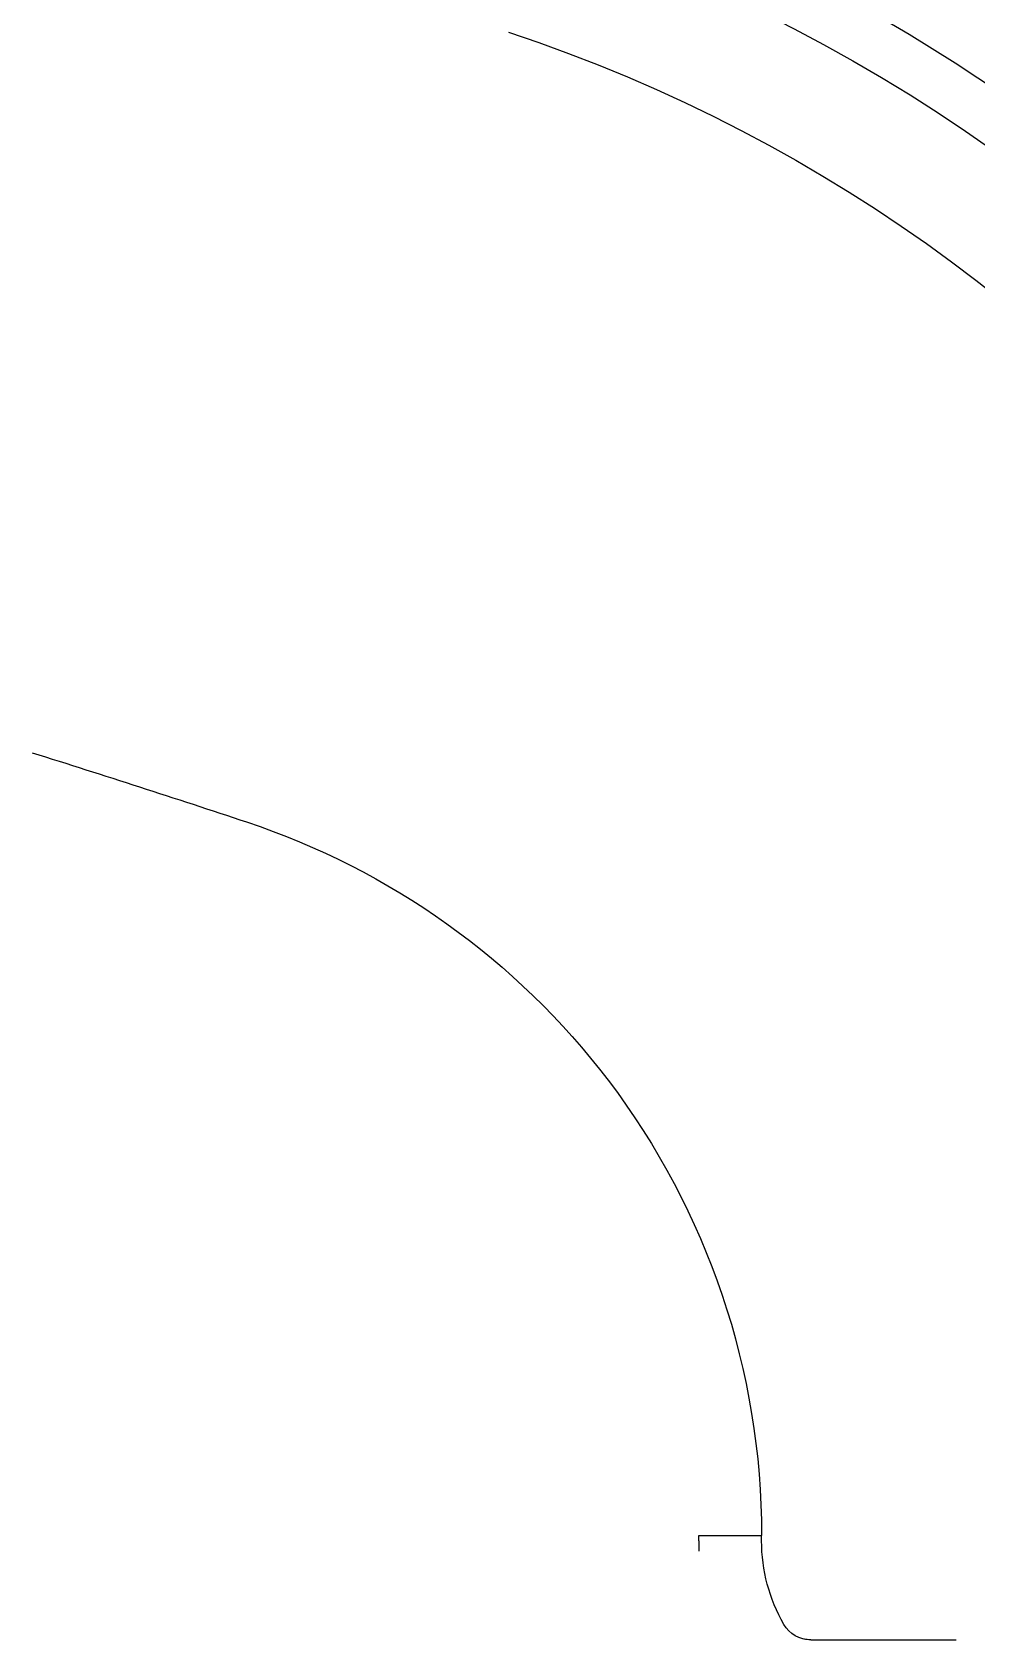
# Model space of a CAD drawing. Header units: millimetres. Extents: x 2698011 to 2856548, y 1019778 to 1210064.
# Drawn here: x 2781277.3 to 2781322.6, y 1123963.3 to 1124040.3 of the extents above; entities that cross this region are included whole.
import ezdxf

# ---------------------------------------------------------------- set-up
doc = ezdxf.new("R2010")
doc.units = ezdxf.units.MM
doc.layers.add('Bloques borde', color=9, linetype='Continuous')
doc.layers.add('Y_ CAJAS', color=9, linetype='Continuous')

# ---------------------------------------------------------------- blocks, each defined once
blk = doc.blocks.new('CO ALURA_  2500 tras 1120 CE ESQ - Inc')
at = {"layer": 'Bloques borde', "linetype": 'Continuous'}
for p, q in [((0.4925919795966821, 0), (0.4995589029759915, 0)), ((0.4925919795966821, 0), (0.4995589029759915, 0)), ((0.4913092979680016, -0.0007416697507949), (0.4913102619990755, -0.0007399999999933)), ((0.4913092979680016, -0.0007416697507949), (0.4913102619990755, -0.0007399999999933)), ((0.4872374596637317, -0.004343828904382), (0.4872374596637317, -0.0042476367579667)), ((0.4872374596637317, -0.004343828904382), (0.4872374596637317, -0.0042476367579667)), ((0.4872374596637317, -0.0047416815408781), (0.4872374596637317, -0.004343828904382)), ((0.4872374596637317, -0.0047416815408781), (0.4872374596637317, -0.004343828904382)), ((0.4872374596637317, -0.0047416815408781), (0.4872374596637317, -0.0049999999999955)), ((0.4872374596637317, -0.0047416815408781), (0.4872374596637317, -0.0049999999999955)), ((0.4872374596637317, -0.0049999999999955), (0.4902375011982656, -0.0049999999999955)), ((0.4872374596637317, -0.0049999999999955), (0.4902375011982656, -0.0049999999999955)), ((0.4902375011982656, -0.0047416697507998), (0.4902375011982656, -0.0049999999999955)), ((0.4902375011982656, -0.0047416697507998), (0.4902375011982656, -0.0049999999999955))]:
    blk.add_line(p, q, dxfattribs=at)
for centre, radius, start, end in [((0.4925919795966821, -0.0014799999999866), 0.0014799999999998, 90, 149.9999999997733), ((0.4925919795966821, -0.0014799999999866), 0.0014799999999998, 90, 149.9999999997733), ((0.4925896253291171, -0.0014866124105453), 0.0014866184023811, 90.16267388077621, 102.7705123617308), ((0.4925896253291171, -0.0014866124105453), 0.0014866184023811, 90.16267388077621, 102.7705123617308), ((0.4982375011982755, -0.0047416697507998), 0.008, 149.9999999997733, 180), ((0.4982375011982755, -0.0047416697507998), 0.008, 149.9999999997733, 180), ((0.4542375011982644, -0.0049999999999955), 0.075852038792495, 288.3465225201734, 0), ((0.4542375011982644, -0.0049999999999955), 0.075852038792495, 288.3465225201734, 0), ((0.4542375011982644, -0.0049999999999955), 0.0813454387201135, 288.3465225201734, 0), ((0.4542375011982644, -0.0049999999999955), 0.0813454387201135, 288.3465225201734, 0), ((0.4542375011982644, -0.0049999999999955), 0.0360000000000002, 322.7319798529275, 0), ((0.4542375011982644, -0.0049999999999955), 0.0360000000000002, 322.7319798529275, 0), ((0.4542375011982644, -0.0049999999999955), 0.0360000000000016, 288.3465225201734, 322.7319798529275), ((0.4542375011982644, -0.0049999999999955), 0.0360000000000016, 288.3465225201734, 322.7319798529275), ((0.4542375011982644, -0.0049999999999955), 0.083803005069312, 288.3465225201734, 345.323884945161), ((0.4542375011982644, -0.0049999999999955), 0.083803005069312, 288.3465225201734, 345.323884945161), ((0.4542375011982644, -0.0049999999999955), 0.0889065367020277, 288.3465225201734, 346.0954055501994), ((0.4542375011982644, -0.0049999999999955), 0.0889065367020277, 288.3465225201734, 346.0954055501994), ((0.4542375011982644, -0.0049999999999955), 0.0915201838029398, 288.3465225201734, 346.3729832903257), ((0.4542375011982644, -0.0049999999999955), 0.0915201838029398, 288.3465225201734, 346.3729832903257), ((0.2464937505989155, 0.6214523398375607), 0.6960000000007902, 287.4580634866101, 288.3465225201734), ((0.2464937505989155, 0.6214523398375607), 0.6960000000007902, 287.4580634866101, 288.3465225201734)]:
    blk.add_arc(centre, radius, start, end, dxfattribs=at)

msp = doc.modelspace()

# ---------------------------------------------------------------- block references
at = {"layer": 'Y_ CAJAS', "xscale": -1000, "yscale": 1000, "zscale": 1000, "rotation": 179.9977225467084}
msp.add_blockref('CO ALURA_  2500 tras 1120 CE ESQ - Inc', (2780822.006311533, 1123963.349046265, -0.3880036102033024), dxfattribs=at)

doc.saveas('drawing.dxf')
